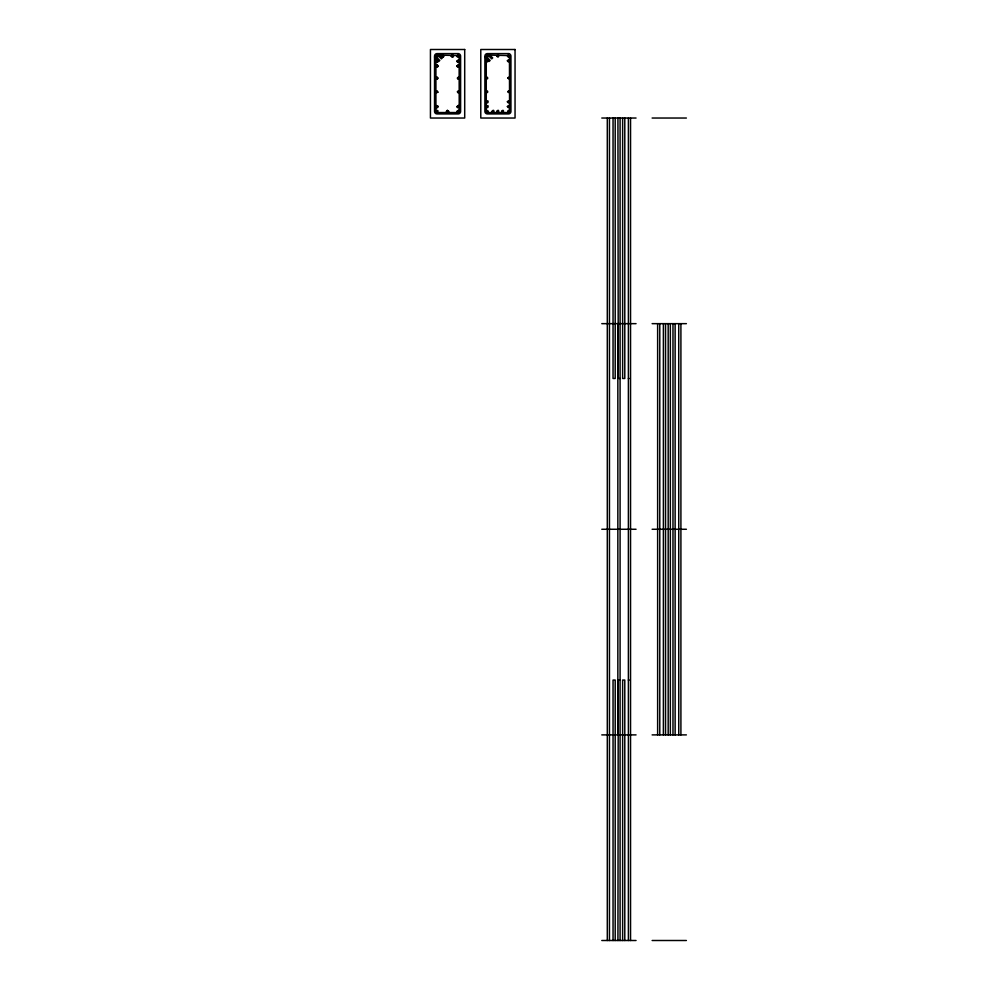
<?xml version="1.0" encoding="UTF-8"?>
<svg xmlns="http://www.w3.org/2000/svg" width="990" height="990" viewBox="0 0 990 990"><rect width="100%" height="100%" fill="white"/><g stroke="black" fill="none" stroke-linecap="round" stroke-linejoin="round"><path stroke-width="1.49" d="M434.548 57.135L438.83 61.417L439.795 60.44L435.922 56.566L436.664 55.044L459.113 55.589L459.224 111.474M437.036 112.551C440.699 112.117 433.373 112.34 437.011 110.36C440.575 111.66 433.583 110.36 437.011 112.551L458.123 112.551C460.585 112.006 456.093 112.489 458.147 112.551M459.224 56.145L457.776 55.044L457.306 56.801L459.113 56.566L457.194 56.616L458.123 54.982M484.89 57.135L489.171 61.417L490.137 60.44L486.263 56.566L487.006 55.044L509.454 55.589L509.565 111.462C507.684 107.712 506.657 114.791 509.553 111.598M486.263 111.462C488.701 107.91 488.701 115.075 486.276 111.598L486.263 58.509M509.565 56.145C509.429 58.497 505.531 55.873 508.464 54.982M435.922 56.145C437.432 57.16 439.214 56.789 436.243 56.851C434.796 53.41 440.6 57.049 437.011 54.982M487.352 112.551L508.464 112.551M601.784 118.033L636.05 118.033M652.125 118.033L686.392 118.033M601.784 323.656L636.05 323.656M652.125 323.656L686.392 323.656M618.255 378.489L617.933 118.033M619.294 378.489L620.087 378.489M628.39 378.489L629.195 378.489M601.784 529.266L636.05 529.266M652.125 529.266L686.392 529.266M618.255 680.056L617.933 940.5M619.294 680.056L620.087 680.056M628.39 680.056L629.195 680.056M601.784 734.889L636.05 734.889M652.125 734.889L686.392 734.889M601.784 940.5L636.05 940.5M652.125 940.5L686.392 940.5M487.352 54.982C490.137 55.626 486.696 58.645 486.276 56.22M489.778 54.982L492.686 57.89L491.721 58.856L487.847 54.982M439.436 54.982L442.344 57.89L441.379 58.856L437.506 54.982M680.91 323.656L680.91 734.889M678.732 323.656L678.756 734.889M675.13 323.656L675.13 734.889M672.977 323.656L672.977 734.889M670.329 323.656L670.329 734.889M668.188 323.656L668.188 734.889M665.54 323.656L665.54 734.889M663.387 323.656L663.387 734.889M659.773 323.656L659.773 734.889M657.632 323.656L657.632 734.889M630.543 118.033L630.543 940.5M628.39 118.033L628.39 940.5M624.789 118.033L624.789 378.489L622.636 378.489L622.636 118.033M624.789 940.5L624.789 680.056L622.636 680.056L622.636 940.5M620.087 118.033L620.087 940.5M617.847 323.656L617.847 734.889M615.198 118.033L615.198 378.489L613.045 378.489L613.045 118.033M615.198 940.5L615.198 680.056L613.045 680.056L613.045 940.5M609.456 118.033L609.456 940.5M607.303 118.033L607.303 940.5M435.922 58.509L435.922 111.462M435.922 61.12L436.949 62.296L438.1 61.343L437.295 60.143L437.951 61.751L436.256 61.974L436.033 60.712L437.159 60.105L435.934 61.058M435.922 65.922L436.949 67.085L438.1 66.132L437.295 64.932L437.951 66.553L436.256 66.776L436.033 65.513L437.159 64.907L435.934 65.847M435.922 78.074L437.394 78.792L437.444 77.492L436.07 77.628L437.036 77.109L438.112 78.185L437.036 79.262L435.959 78.185M435.922 91.773C441.528 93.679 433.533 89.818 437.308 91.092C438.78 93.233 435.043 92.8 435.934 91.662M435.922 106.586C435.848 108.727 439.337 107.378 437.741 105.831C435.996 111.041 437.332 102.787 435.934 106.524M441.676 56.009L442.703 57.173L443.854 56.22L442.914 54.995L443.532 56.838L441.837 56.616L442.493 55.019L441.689 55.935M446.478 111.387L447.505 112.551L448.668 111.536L447.356 110.385L448.643 111.239L447.591 112.551L446.552 111.746L447.282 110.397L446.478 111.313M451.279 56.009L452.294 57.173L453.457 56.22L452.517 54.995L453.445 55.861L452.9 57.012L451.329 56.356L452.084 55.019L451.279 55.935M457.034 61.12C457.417 64.202 460.226 59.944 459.162 61.491C453.828 62.89 461.6 57.828 457.034 61.058M457.034 65.922C457.417 69.003 460.226 64.734 459.162 66.293C453.828 67.691 461.6 62.618 457.034 65.847M457.442 78.074C457.504 79.955 460.041 78.408 459.1 77.678C455.746 81.205 460.164 74.894 457.442 78.074M457.442 91.773C457.417 93.481 459.88 92.392 459.15 91.488C455.388 94.694 460.598 88.84 457.454 91.662M457.034 111.387C456.291 112.105 460.882 108.553 457.034 111.313M457.034 106.586C457.293 109.383 460.078 106.041 459.224 106.673C454.373 108.987 461.204 103.01 457.034 106.524M486.263 60.811C488.318 64.598 489.147 57.173 486.276 60.736M486.263 78.074C488.726 80.895 487.575 74.906 486.263 78.074M486.263 91.773C488.553 94.619 487.835 88.766 486.276 91.662M486.263 101.797C488.33 105.596 489.048 98.233 486.276 101.723M486.263 106.586C488.206 110.385 489.27 103.047 486.276 106.524M492.018 111.387C494.257 115.112 494.765 107.687 492.03 111.313M496.819 56.009C499.047 59.734 499.566 52.309 496.819 55.935M496.819 111.387C499.047 115.112 499.566 107.687 496.819 111.313M501.621 111.387C503.786 115.149 504.38 107.724 501.621 111.313M507.375 60.811C509.603 64.56 509.924 57.259 507.375 60.736M507.783 78.074C509.999 80.982 509.479 75.03 507.783 78.074M507.375 106.586C509.627 110.335 509.875 103.034 507.375 106.524M507.375 101.797C509.627 105.546 509.887 98.245 507.375 101.723M507.783 91.773C510.085 94.632 509.33 88.754 507.796 91.662M464.706 49.5L430.44 49.5L430.44 118.033L464.706 118.033L464.706 49.5M515.048 49.5L480.781 49.5L480.781 118.033L515.048 118.033L515.048 49.5M458.123 53.608L437.011 53.608A2.463 2.463 0 0 0 434.548 56.084L434.548 111.462A2.463 2.463 0 0 0 437.011 113.924L458.123 113.924A2.463 2.463 0 0 0 460.598 111.462L460.598 56.084A2.463 2.463 0 0 0 458.123 53.608M508.464 53.608L487.352 53.608A2.463 2.463 0 0 0 484.89 56.084L484.89 111.462A2.463 2.463 0 0 0 487.352 113.924L508.464 113.924A2.463 2.463 0 0 0 510.939 111.462L510.939 56.084A2.463 2.463 0 0 0 508.464 53.608"/></g></svg>
